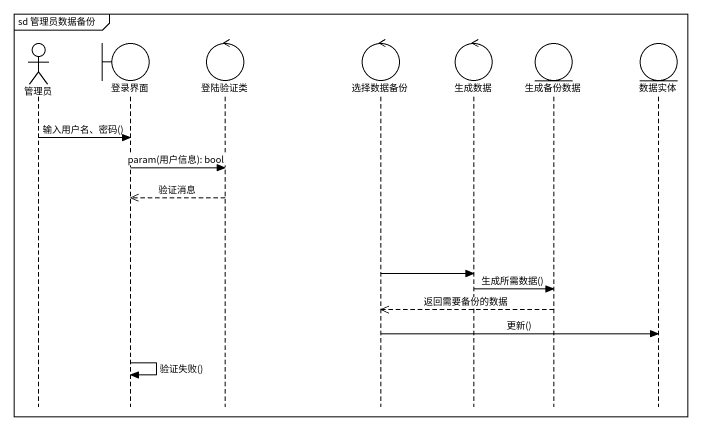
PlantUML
@startuml
mainframe sd 管理员数据备份
hide footbox
actor 管理员
boundary 登录界面
control 登陆验证类
control 选择数据备份
control 生成数据
entity 生成备份数据
entity 数据实体

管理员 -> 登录界面 : 输入用户名、密码()
登录界面 -> 登陆验证类 : param(用户信息): bool
登陆验证类 -->> 登录界面 : 验证消息
选择数据备份 -> 生成数据
生成数据 -> 生成备份数据 : 生成所需数据()
生成备份数据 -->> 选择数据备份 : 返回需要备份的数据
选择数据备份 -> 数据实体 : 更新()
登录界面 -> 登录界面 : 验证失败()
@enduml
